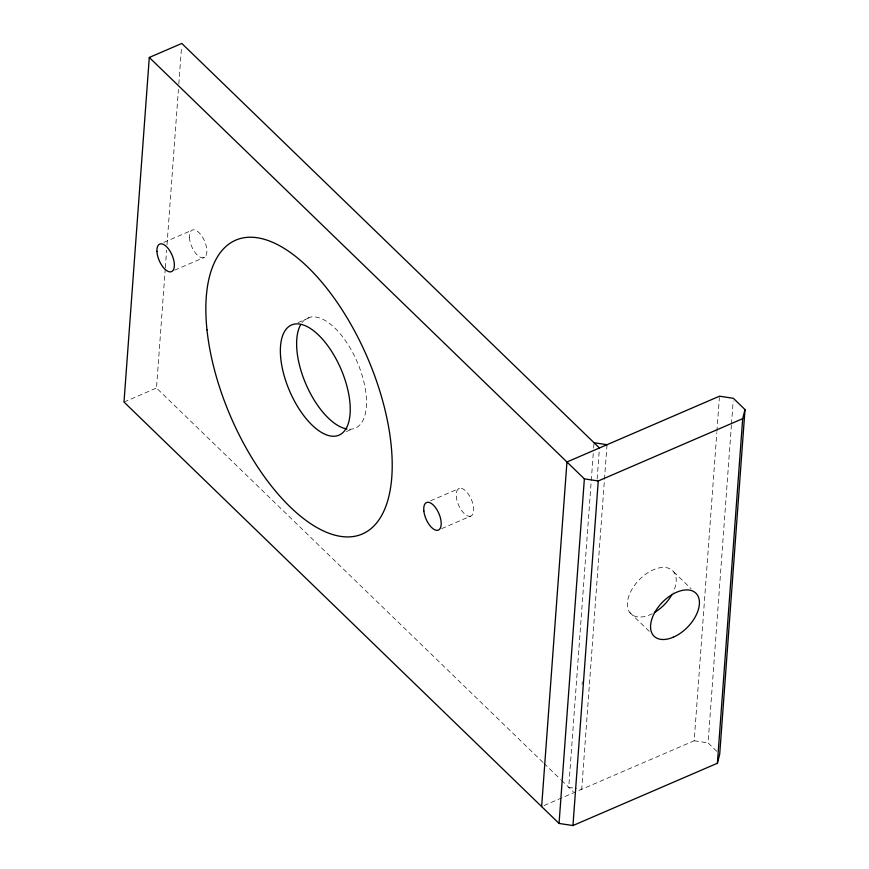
<?xml version="1.0" encoding="UTF-8"?>
<svg xmlns="http://www.w3.org/2000/svg" width="869" height="869" viewBox="0 0 869 869"><rect width="100%" height="100%" fill="white"/><g stroke="black" fill="none" stroke-linecap="round" stroke-linejoin="round"><path stroke-width="0.65" stroke-dasharray="4.34 3.26" d="M542.984 762.385L156.496 388.03L165.229 269.118M165.327 267.771L166.609 250.196M167.011 244.797L178.427 89.398M178.818 83.989L181.599 46.155M593.245 453.553L568.728 787.325L576.516 788.498M593.636 448.143L594.038 442.734M582.078 684.457L582.273 681.752M597.155 479.058L599.241 450.674M607.018 444.711L581.709 789.291L577.82 788.704M544.048 805.53L694.179 740.779L716.806 432.686M716.903 431.339L719.38 397.557M716.795 751.337L708.083 742.897L731.394 425.332M731.492 423.985L733.186 401.011M163.85 242.397L191.538 230.448M174.669 270.194L204.758 257.213M298.143 322.573L310.917 317.066M123.995 402.054L156.496 388.03M346.405 431.545L352.206 429.047M430.535 500.826L459.419 488.367M441.648 528.645L470.531 516.186A15.001 6.985 66.7 0 0 468.043 493.635A15.001 6.985 66.7 0 0 456.355 497.014A15.001 6.985 66.7 0 0 470.531 516.186M694.179 740.779L708.083 742.897M673.725 571.889L691.127 588.747M629.851 612.569L649.186 631.307M543.961 763.33L560.505 779.352M561.483 780.297L573.236 791.681M652.261 613.71A29.991 17.684 -45.9 0 1 627.646 600.74A29.991 17.684 -45.9 0 1 659.69 567.805A29.991 17.684 -45.9 0 1 673.182 592.213M302.032 322.638A59.983 27.927 66.7 0 1 357.583 362.862A59.983 27.927 66.7 0 1 346.992 429.004M189.431 237.389A15.001 6.985 66.7 0 0 203.053 257.865A15.001 6.985 66.7 0 0 201.956 236.249A15.001 6.985 66.7 0 0 189.431 237.389"/><path stroke-width="1.3" d="M599.447 447.969L181.795 43.45L149.294 57.463L123.995 402.054L559.049 823.443L572.953 825.55L717.381 763.254L719.706 754.151L745.005 409.571L733.382 398.306L719.489 396.199L566.946 461.993L541.637 806.573M559.049 823.443L584.359 478.852L149.294 57.463M572.953 825.55L598.252 480.97L742.691 418.673L745.005 409.571M717.381 763.254L742.691 418.673M594.038 442.734L607.018 444.711M584.359 478.852L598.252 480.97M672.074 594.363A29.991 17.684 -45.9 0 1 654.4 612.536M346.992 429.004A59.983 27.927 66.7 0 1 306.442 385.315A59.983 27.927 66.7 0 1 300.717 324.637M673.334 637.183A29.991 17.684 -45.9 0 0 696.927 594.363A29.991 17.684 -45.9 0 0 654.705 612.569A29.991 17.684 -45.9 0 0 673.334 637.183M206.985 329.872A159.972 74.484 66.7 0 0 357.746 535.597A159.972 74.484 66.7 0 0 332.458 295.753A159.972 74.484 66.7 0 0 206.985 329.872M280.557 356.094A59.983 27.927 66.7 0 0 335.966 436.053A59.983 27.927 66.7 0 0 329.416 348.045A59.983 27.927 66.7 0 0 280.557 356.094M156.931 251.402A15.001 6.985 66.7 0 0 170.552 271.878A15.001 6.985 66.7 0 0 169.455 250.261A15.001 6.985 66.7 0 0 156.931 251.402M423.855 511.037A15.001 6.985 66.7 0 0 438.03 530.209A15.001 6.985 66.7 0 0 435.543 507.648A15.001 6.985 66.7 0 0 423.855 511.037"/></g></svg>
